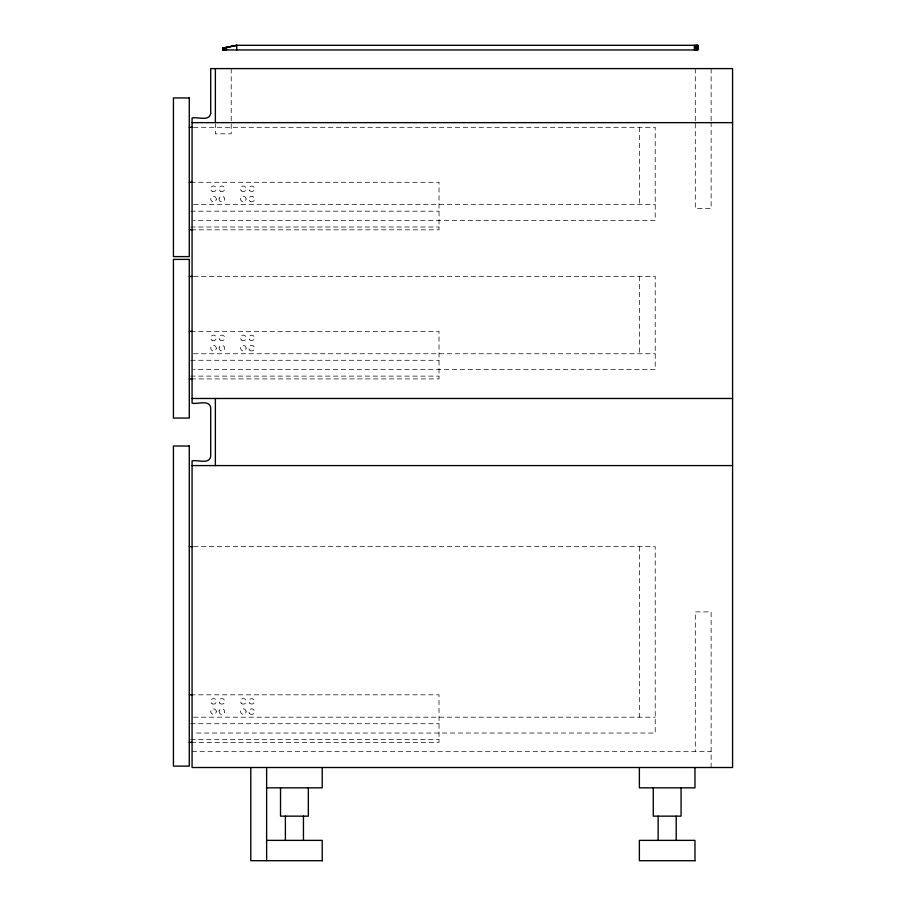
<?xml version="1.0" encoding="UTF-8"?>
<svg xmlns="http://www.w3.org/2000/svg" width="906" height="906" viewBox="0 0 906 906"><rect width="100%" height="100%" fill="white"/><g stroke="black" fill="none" stroke-linecap="round" stroke-linejoin="round"><path stroke-width="0.68" stroke-dasharray="4.53 3.4" d="M193.51 127.304L655.219 127.304L655.219 220.498L193.51 220.498M190.69 182.287L439.025 182.287L439.025 229.818L192.095 229.818M193.51 204.654L655.219 204.654M190.69 211.177L439.025 211.177M190.69 227.021L439.025 227.021M193.51 276.409L655.219 276.409L655.219 369.591L193.51 369.591M190.69 331.392L439.025 331.392L439.025 378.912L192.095 378.912M193.51 353.759L655.219 353.759M190.69 360.282L439.025 360.282M190.69 376.115L439.025 376.115M193.51 546.658L655.219 546.658L655.219 733.033L193.51 733.033M190.69 694.823L439.025 694.823L439.025 742.354L192.095 742.354M193.51 717.19L655.219 717.19M190.69 723.713L439.025 723.713M190.69 739.556L439.025 739.556M192.072 751.674L711.131 751.674M711.131 68.596L711.131 120.838M711.131 122.253L711.131 208.38L695.287 208.38L695.287 122.253M711.131 767.507L711.131 611.89L695.287 611.89L695.287 751.674M695.287 68.596L695.287 120.838M639.376 127.304L639.376 204.654M639.376 276.409L639.376 353.759M639.376 546.658L639.376 717.19M231.211 68.596L231.211 133.828L215.368 133.828L215.368 124.111M219.161 198.448L219.093 199.173A2.797 2.797 0 0 0 224.62 199.682L224.688 198.946A2.797 2.797 0 0 0 219.161 198.448M219.161 347.542L219.093 348.278A2.797 2.797 0 0 0 224.62 348.776L224.688 348.051A2.797 2.797 0 0 0 219.161 347.542M219.161 710.983L219.093 711.708A2.797 2.797 0 0 0 224.62 712.218L224.688 711.493A2.797 2.797 0 0 0 219.161 710.983M246.115 199.139L246.047 198.414A2.797 2.797 0 0 0 240.532 198.992L240.611 199.716A2.797 2.797 0 0 0 246.115 199.139M246.115 348.232L246.047 347.508A2.797 2.797 0 0 0 240.532 348.085L240.611 348.81A2.797 2.797 0 0 0 246.115 348.232M246.115 711.674L246.047 710.95A2.797 2.797 0 0 0 240.532 711.527L240.611 712.252A2.797 2.797 0 0 0 246.115 711.674M216.296 199.297L216.262 198.561A2.797 2.797 0 0 0 210.724 198.833L210.758 199.558A2.797 2.797 0 0 0 216.296 199.297M216.296 348.391L216.262 347.666A2.797 2.797 0 0 0 210.724 347.927L210.758 348.663A2.797 2.797 0 0 0 216.296 348.391M216.296 711.833L216.262 711.108A2.797 2.797 0 0 0 210.724 711.369L210.758 712.093A2.797 2.797 0 0 0 216.296 711.833M249.807 339.841A2.707 2.707 0 0 0 254.337 338.595A2.707 2.707 0 0 0 250.996 335.299A2.707 2.707 0 0 0 249.807 339.841M249.739 350.135A2.797 2.797 0 0 0 254.416 348.889A2.797 2.797 0 0 0 250.985 345.458A2.797 2.797 0 0 0 249.739 350.135M241.438 339.965A2.797 2.797 0 0 0 246.058 338.527A2.797 2.797 0 0 0 242.491 335.243A2.797 2.797 0 0 0 241.438 339.965M219.92 339.886A2.797 2.797 0 0 0 224.597 338.64A2.797 2.797 0 0 0 221.166 335.209A2.797 2.797 0 0 0 219.92 339.886M212.106 340.328A2.797 2.797 0 0 0 216.296 337.915A2.797 2.797 0 0 0 212.106 335.492A2.797 2.797 0 0 0 212.106 340.328M249.807 190.736A2.707 2.707 0 0 0 254.337 189.501A2.707 2.707 0 0 0 250.996 186.194A2.707 2.707 0 0 0 249.807 190.736M250.316 201.483A2.797 2.797 0 0 0 254.507 199.06A2.797 2.797 0 0 0 250.316 196.636A2.797 2.797 0 0 0 250.316 201.483M241.438 190.872A2.797 2.797 0 0 0 246.058 189.422A2.797 2.797 0 0 0 242.491 186.138A2.797 2.797 0 0 0 241.438 190.872M220.498 191.234A2.797 2.797 0 0 0 224.688 188.81A2.797 2.797 0 0 0 220.498 186.387A2.797 2.797 0 0 0 220.498 191.234M212.106 191.234A2.797 2.797 0 0 0 216.296 188.81A2.797 2.797 0 0 0 212.106 186.387A2.797 2.797 0 0 0 212.106 191.234M249.807 703.271A2.707 2.707 0 0 0 254.337 702.037A2.707 2.707 0 0 0 250.996 698.741A2.707 2.707 0 0 0 249.807 703.271M249.739 713.577A2.797 2.797 0 0 0 254.416 712.32A2.797 2.797 0 0 0 250.985 708.9A2.797 2.797 0 0 0 249.739 713.577M241.438 703.407A2.797 2.797 0 0 0 246.058 701.957A2.797 2.797 0 0 0 242.491 698.685A2.797 2.797 0 0 0 241.438 703.407M219.92 703.328A2.797 2.797 0 0 0 224.597 702.071A2.797 2.797 0 0 0 221.166 698.651A2.797 2.797 0 0 0 219.92 703.328M212.106 703.769A2.797 2.797 0 0 0 216.296 701.357A2.797 2.797 0 0 0 212.106 698.922A2.797 2.797 0 0 0 212.106 703.769"/><path stroke-width="1.36" d="M236.738 45.3L225.685 47.622L225.696 49.955L224.903 47.746L224.224 49.955L224.224 47.859L236.738 45.3L698.084 45.3L697.982 49.955L222.819 49.955L222.842 48.086L236.738 45.3L236.738 49.955M225.685 47.622L224.915 49.955L224.224 47.859L223.646 49.955L223.646 47.95L224.224 49.955M223.646 49.955L223.216 48.018L222.921 49.955L222.933 48.075L223.204 49.955L223.929 48.935M223.204 49.955L223.216 48.018M222.819 49.955L222.933 48.075M192.072 122.65L732.569 122.65M189.275 127.304L192.095 127.304M189.275 182.287L192.095 182.287M189.275 229.818L192.095 229.818M189.275 276.409L192.095 276.409M189.275 331.392L192.095 331.392M189.275 378.912L192.095 378.912M192.072 398.481L732.569 398.481M192.072 465.582L732.569 465.582M189.275 546.658L192.095 546.658M189.275 694.823L192.095 694.823M189.275 742.354L192.095 742.354M266.624 787.835L322.219 787.835L322.219 767.507M266.624 840.372L322.219 840.372L322.219 860.7M322.536 860.7L250.781 860.7L250.781 767.507M695.287 860.7L639.376 860.7L639.376 840.372L694.97 840.372L694.97 860.7M222.921 49.955L222.842 48.086M226.534 47.474L226.557 49.955M224.903 47.746L224.915 49.955M697.711 45.3L697.711 49.955M697.269 45.3L697.269 49.955M696.691 45.3L696.691 49.955M696.001 45.3L696.001 49.955M695.208 45.3L695.208 49.955M694.97 767.507L694.97 787.835L639.376 787.835L639.376 767.507M694.358 45.3L694.358 49.955M681.074 787.835L681.074 816.147L653.271 816.147L653.271 787.835M676.204 816.147L676.204 840.372M658.141 816.147L658.141 840.372M308.323 787.835L308.323 816.147L280.52 816.147L280.52 787.835M303.453 816.147L303.453 840.372M285.39 816.147L285.39 840.372M266.624 767.507L266.624 860.7M215.368 68.596L215.368 122.65M215.368 398.481L215.368 465.582M210.713 113.329C209.479 121.857 197.315 116.557 192.072 117.984L192.072 403.147C197.315 404.574 209.479 399.274 210.713 407.802L210.713 456.262C209.479 464.801 197.315 459.489 192.072 460.916L192.072 767.507L732.569 767.507L732.569 68.596L210.713 68.596L210.713 113.329M189.275 97.95L173.431 97.95L173.431 256.602L189.275 256.602L189.275 97.95M189.275 259.399L173.431 259.399L173.431 418.051L189.275 418.051L189.275 259.399M189.275 446.012L173.431 446.012L173.431 766.114L189.275 766.114L189.275 446.012"/></g></svg>
